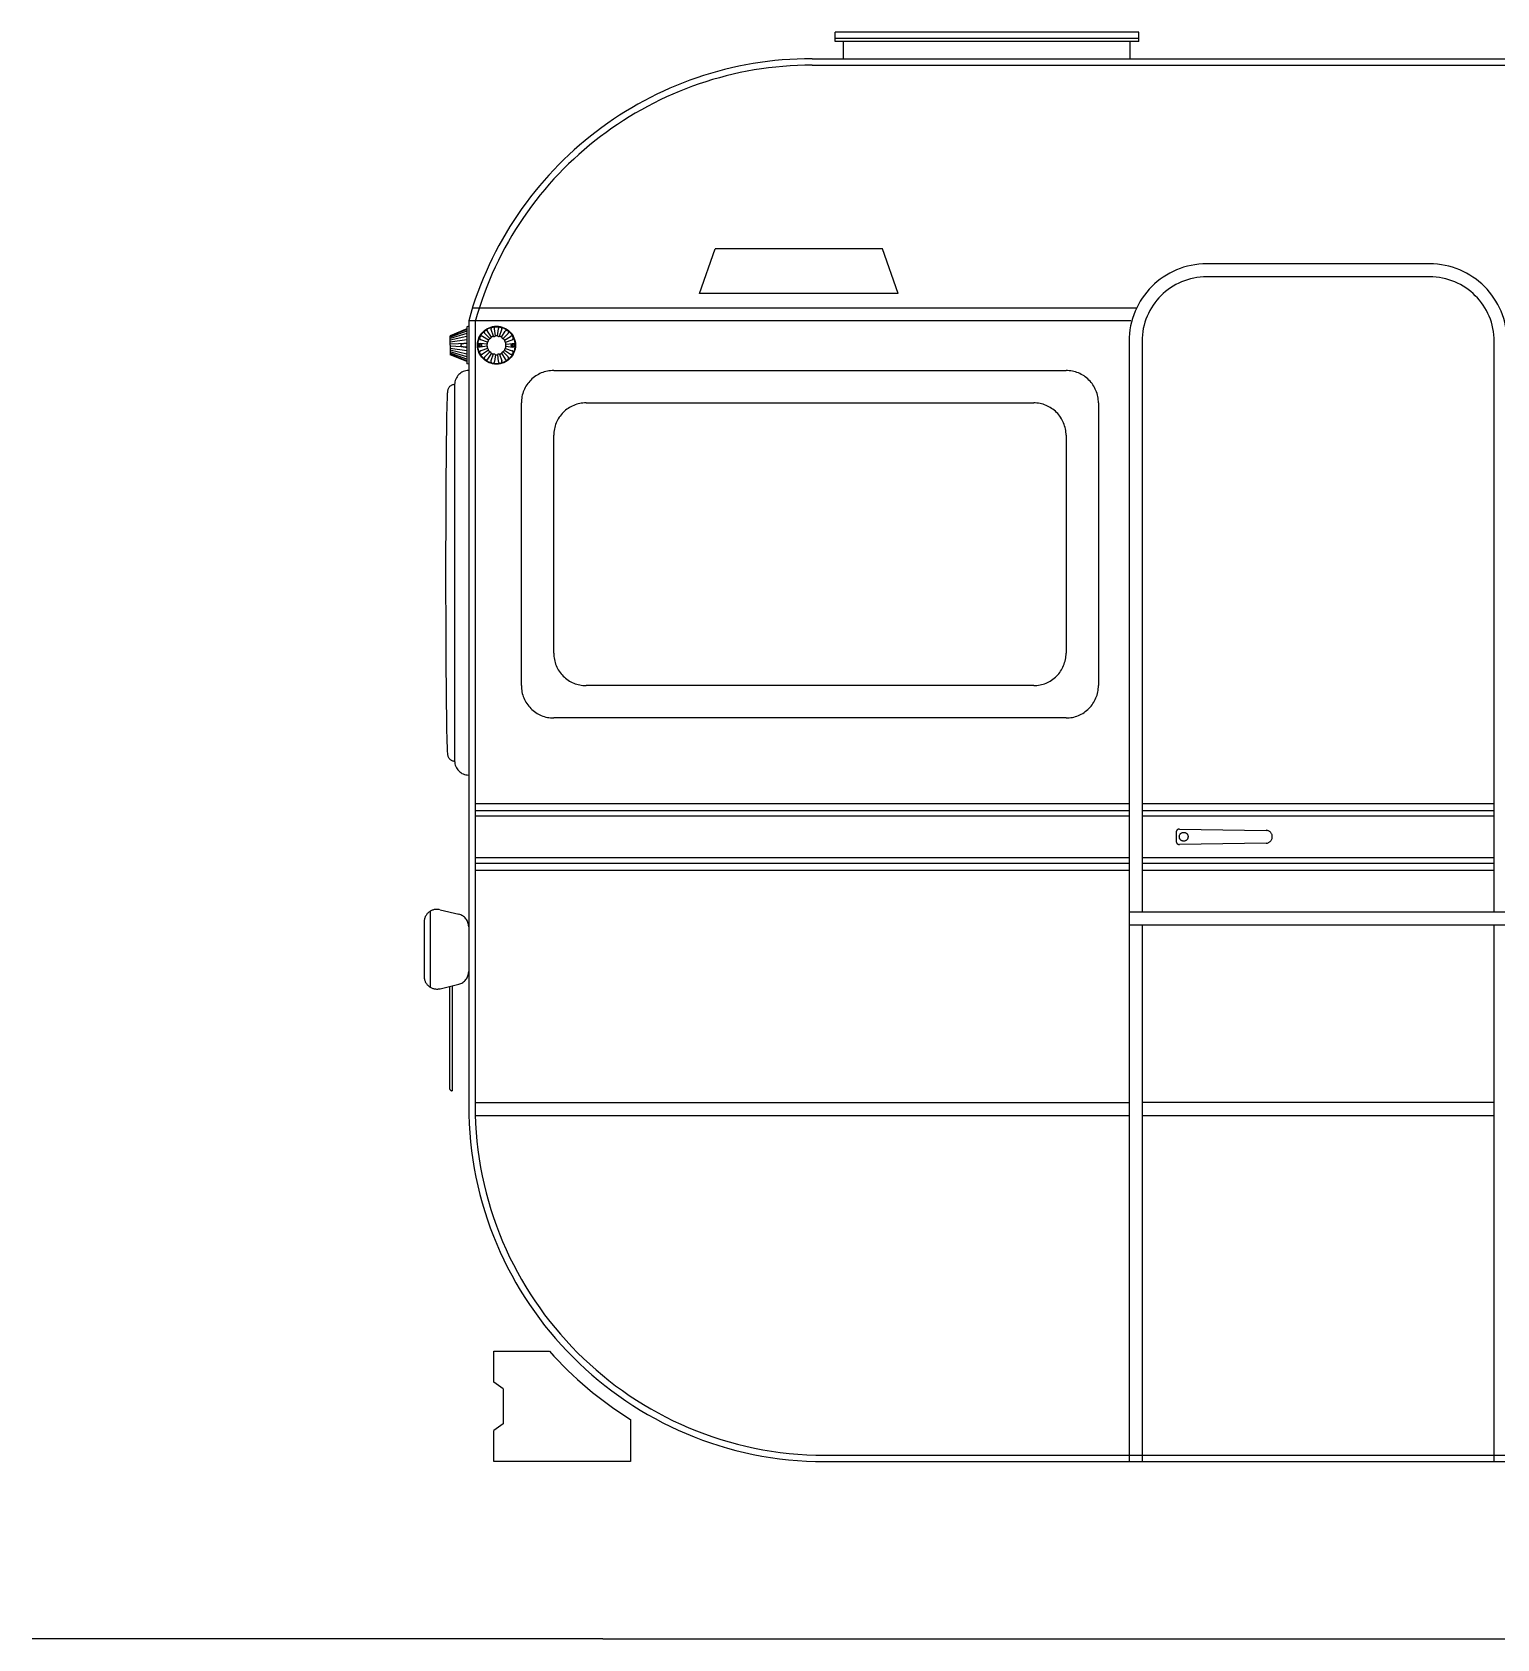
# Model space of a CAD drawing. Header units: millimetres. Extents: x 2167 to 3245, y -1353 to -1105.
# Drawn here: x 2166.9 to 2393.1, y -1353.4 to -1105.3 of the extents above; entities that cross this region are included whole.
import ezdxf

# ---------------------------------------------------------------- set-up
doc = ezdxf.new("R2010")
doc.units = ezdxf.units.MM
doc.linetypes.add('Amconstr', pattern=[9999, 9999, 0])
doc.layers.get('0').update_dxf_attribs({"linetype": 'Amconstr'})

msp = doc.modelspace()

# ---------------------------------------------------------------- linework, layer by layer
at = {"linetype": 'Continuous'}
for p, q in [((2337.81, -1105.28), (2290.91, -1105.28)), ((2290.91, -1106.7), (2290.91, -1105.28)), ((2337.81, -1106.26), (2290.91, -1106.26)), ((2337.81, -1106.7), (2337.81, -1105.28)), ((2337.81, -1106.7), (2290.91, -1106.7)), ((2292.22, -1109.38), (2292.22, -1106.7)), ((2336.49, -1109.38), (2336.49, -1106.7))]:
    msp.add_line(p, q, dxfattribs=at)
at = {"color": 2}
for p, q in [((2287.36, -1109.38), (2638.9, -1109.38)), ((2287.36, -1110.38), (2638.9, -1110.38)), ((2269.97, -1145.62), (2272.39, -1138.72)), ((2298.23, -1138.72), (2272.39, -1138.72)), ((2300.65, -1145.62), (2298.23, -1138.72)), ((2382.7, -1141.05), (2348.3, -1141.05)), ((2382.7, -1143.05), (2348.3, -1143.05)), ((2300.65, -1145.62), (2269.97, -1145.62)), ((2234.32, -1149.83), (2234.32, -1271.01)), ((2235.32, -1149.96), (2235.32, -1271.01)), ((2336.3, -1153.05), (2336.3, -1326.01)), ((2338.3, -1153.05), (2338.3, -1241.12)), ((2392.7, -1241.12), (2392.7, -1153.05)), ((2232.15, -1159.7), (2232.15, -1217.82)), ((2338.3, -1243.12), (2338.3, -1326.01)), ((2392.7, -1326.01), (2392.7, -1243.12)), ((2238.21, -1308.95), (2246.78, -1308.95)), ((2238.21, -1313.74), (2238.21, -1308.95)), ((2239.64, -1314.79), (2238.21, -1313.74)), ((2239.64, -1314.79), (2239.64, -1320.17)), ((2259.33, -1319.48), (2259.33, -1326.01)), ((2239.64, -1320.17), (2238.21, -1321.22)), ((2238.21, -1326.01), (2238.21, -1321.22)), ((2259.33, -1326.01), (2238.21, -1326.01)), ((2289.32, -1325.01), (2397.69, -1325.01)), ((2289.32, -1326.01), (2397.69, -1326.01)), ((2255.01, -1353.38), (2166.9, -1353.38)), ((2255.01, -1353.38), (3245.42, -1353.38))]:
    msp.add_line(p, q, dxfattribs=at)
for p, q in [((2234.91, -1147.83), (2337.49, -1147.83)), ((2234.02, -1151.08), (2231.45, -1152.15)), ((2234.32, -1150.69), (2234.02, -1150.76)), ((2234.02, -1150.76), (2234.02, -1156.48)), ((2234.32, -1149.83), (2336.6, -1149.83)), ((2238.44, -1152.16), (2238.32, -1151.08)), ((2238.78, -1152.16), (2238.9, -1151.08)), ((2234.02, -1151.21), (2231.45, -1152.23)), ((2234.02, -1151.46), (2231.45, -1152.38)), ((2234.02, -1151.81), (2231.45, -1152.58)), ((2231.45, -1153.62), (2231.45, -1152.15)), ((2234.02, -1152.26), (2231.45, -1152.84)), ((2234.02, -1152.77), (2231.45, -1153.13)), ((2234.02, -1153.34), (2231.45, -1153.46)), ((2231.45, -1153.62), (2231.45, -1155.09)), ((2236.01, -1153.86), (2236.01, -1153.38)), ((2236.06, -1153.86), (2236.06, -1153.38)), ((2237.15, -1153.46), (2236.07, -1153.34)), ((2237.22, -1153.13), (2236.2, -1152.77)), ((2237.36, -1152.84), (2236.44, -1152.26)), ((2237.57, -1152.58), (2236.8, -1151.81)), ((2237.83, -1152.38), (2237.25, -1151.46)), ((2238.13, -1152.23), (2237.77, -1151.21)), ((2239.09, -1152.24), (2239.45, -1151.21)), ((2239.39, -1152.38), (2239.97, -1151.46)), ((2239.65, -1152.58), (2240.42, -1151.81)), ((2239.85, -1152.84), (2240.78, -1152.27)), ((2239.99, -1153.14), (2241.02, -1152.78)), ((2240.07, -1153.46), (2241.15, -1153.34)), ((2241.16, -1153.87), (2241.16, -1153.38)), ((2241.21, -1153.87), (2241.21, -1153.38)), ((2234.02, -1153.91), (2231.45, -1153.78)), ((2234.02, -1154.47), (2231.45, -1154.11)), ((2234.02, -1154.98), (2231.45, -1154.4)), ((2234.02, -1155.44), (2231.45, -1154.66)), ((2234.02, -1155.79), (2231.45, -1154.87)), ((2234.02, -1156.04), (2231.45, -1155.01)), ((2234.02, -1156.16), (2231.45, -1155.09)), ((2237.15, -1153.78), (2236.07, -1153.9)), ((2237.22, -1154.11), (2236.19, -1154.47)), ((2237.36, -1154.4), (2236.44, -1154.98)), ((2237.57, -1154.66), (2236.8, -1155.43)), ((2237.82, -1154.86), (2237.24, -1155.78)), ((2238.12, -1155.01), (2237.76, -1156.04)), ((2238.44, -1155.08), (2238.32, -1156.16)), ((2238.77, -1155.08), (2238.89, -1156.16)), ((2239.09, -1155.01), (2239.45, -1156.04)), ((2239.39, -1154.87), (2239.97, -1155.79)), ((2239.64, -1154.66), (2240.41, -1155.44)), ((2239.85, -1154.4), (2240.77, -1154.98)), ((2239.99, -1154.11), (2241.02, -1154.47)), ((2240.07, -1153.79), (2241.15, -1153.91)), ((2234.32, -1156.55), (2234.02, -1156.48)), ((2235.32, -1224.37), (2336.3, -1224.37)), ((2235.32, -1225.45), (2336.3, -1225.45)), ((2338.3, -1224.37), (2392.7, -1224.37)), ((2338.3, -1225.45), (2392.7, -1225.45)), ((2235.32, -1226.3), (2336.3, -1226.3)), ((2338.3, -1226.3), (2392.7, -1226.3)), ((2343.58, -1228.83), (2343.58, -1230.22)), ((2344.09, -1228.33), (2357.48, -1228.53)), ((2357.48, -1230.52), (2344.09, -1230.72)), ((2235.32, -1232.74), (2336.3, -1232.74)), ((2338.3, -1232.74), (2392.7, -1232.74)), ((2235.32, -1233.6), (2336.3, -1233.6)), ((2235.32, -1234.68), (2336.3, -1234.68)), ((2338.3, -1233.6), (2392.7, -1233.6)), ((2338.3, -1234.68), (2392.7, -1234.68)), ((2227.42, -1242.73), (2227.42, -1251.04)), ((2228.36, -1241.04), (2228.36, -1252.73)), ((2229.89, -1240.78), (2232.79, -1241.48)), ((2336.3, -1241.12), (2394.7, -1241.12)), ((2336.3, -1243.12), (2394.7, -1243.12)), ((2229.89, -1252.98), (2232.79, -1252.29)), ((2231.34, -1252.64), (2231.34, -1268.31)), ((2231.77, -1252.53), (2231.77, -1268.74)), ((2234.32, -1272.58), (2234.34, -1272.58)), ((2235.32, -1270.58), (2336.3, -1270.58)), ((2235.34, -1272.58), (2336.3, -1272.58)), ((2392.7, -1270.58), (2338.3, -1270.58)), ((2338.3, -1272.58), (2392.7, -1272.58))]:
    msp.add_line(p, q)
for points in [[(2247.45, -1157.53), (2326.57, -1157.53, -0.414214), (2331.57, -1162.53), (2331.57, -1206.18, -0.414214), (2326.57, -1211.18), (2247.45, -1211.18, -0.414214), (2242.45, -1206.18), (2242.45, -1162.53, -0.414214)], [(2252.45, -1162.53), (2321.57, -1162.53, -0.414214), (2326.57, -1167.53), (2326.57, -1201.18, -0.414214), (2321.57, -1206.18), (2252.45, -1206.18, -0.414214), (2247.45, -1201.18), (2247.45, -1167.53, -0.414214)]]:
    msp.add_lwpolyline(points, format="xyb", close=True, dxfattribs=at)
for centre, radius in [((2238.61, -1153.62), 2.93), ((2238.61, -1153.62), 2.86), ((2236.03, -1153.62), 0.285), ((2236.03, -1153.62), 0.244), ((2241.18, -1153.63), 0.285), ((2241.18, -1153.63), 0.244), ((2344.74, -1229.52), 0.677)]:
    msp.add_circle(centre, radius)
for centre, radius, start, end in [((2287.36, -1164.38), 55, 90, 164.6616), ((2287.36, -1164.38), 54, 90, 164.5194), ((2348.3, -1153.05), 12, 90, 180), ((2382.7, -1153.05), 12, 0, 90), ((2348.3, -1153.05), 10, 90, 180), ((2382.7, -1153.05), 10, 0, 90), ((2234.32, -1159.7), 2.17, 90, 180), ((2232.15, -1160.79), 1.09, 90, 180), ((2232.15, -1216.74), 1.09, 180, 270), ((2234.32, -1217.82), 2.17, 180, 270), ((2289.32, -1271.01), 55, 180, 270), ((2289.32, -1271.01), 54, 180, 270), ((2289.32, -1271.01), 57, 221.7242, 238.2507)]:
    msp.add_arc(centre, radius, start, end, dxfattribs=at)
for centre, radius, start, end in [((2238.04, -1151.11), 0.285, 6.4278, 199.149), ((2239.18, -1151.11), 0.285, 340.7135, 173.4347), ((2236.29, -1152.5), 0.285, 57.8564, 250.5776), ((2237.01, -1151.61), 0.285, 32.1421, 224.8633), ((2238.61, -1153.62), 1.47, 160.5776, 173.5706), ((2238.61, -1153.62), 1.47, 134.8633, 147.8564), ((2238.61, -1153.62), 1.47, 109.149, 122.1421), ((2238.61, -1153.62), 1.47, 83.4347, 96.4278), ((2238.61, -1153.62), 1.47, 57.7204, 70.7135), ((2238.61, -1153.62), 1.47, 32.0061, 44.9992), ((2240.21, -1151.61), 0.285, 314.9992, 147.7204), ((2238.61, -1153.62), 1.47, 6.2919, 19.2849), ((2240.93, -1152.51), 0.285, 289.2849, 122.0061), ((2236.29, -1154.74), 0.285, 109.2849, 302.0061), ((2237, -1155.63), 0.285, 134.9992, 327.7204), ((2238.61, -1153.62), 1.47, 186.2919, 199.2849), ((2238.61, -1153.62), 1.47, 212.0061, 224.9992), ((2238.03, -1156.13), 0.285, 160.7135, 353.4347), ((2238.61, -1153.62), 1.47, 237.7204, 250.7135), ((2238.61, -1153.62), 1.47, 263.4347, 276.4278), ((2239.18, -1156.13), 0.285, 186.4278, 19.149), ((2238.61, -1153.62), 1.47, 289.149, 302.1421), ((2238.61, -1153.62), 1.47, 314.8633, 327.8564), ((2240.21, -1155.64), 0.285, 212.1421, 44.8633), ((2238.61, -1153.62), 1.47, 340.5776, 353.5706), ((2240.93, -1154.74), 0.285, 237.8564, 70.5776), ((2344.08, -1228.83), 0.5, 89.1474, 180), ((2344.08, -1230.22), 0.5, 180, 270.8526), ((2357.42, -1229.52), 1, 273.5708, 86.4292), ((2229.42, -1242.73), 2, 76.5095, 180), ((2232.32, -1243.42), 2, 0, 76.5095), ((2232.32, -1250.34), 2, 283.4905, 0), ((2229.42, -1251.04), 2, 180, 283.4905), ((2231.77, -1268.31), 0.433, 180, 270)]:
    msp.add_arc(centre, radius, start, end)
for centre, major_axis, ratio, start_param, end_param in [((2234.02, -1153.62), (-0.93, 0), 0.306686, 4.712389, 7.853982), ((2236.75, -1153.62), (0.447, 0.001), 0.761198, -0.501649, 0.495735), ((2236.94, -1152.82), (-0.403, 0.193), 0.761198, 2.639944, 3.637327), ((2237.45, -1152.17), (-0.28, 0.349), 0.761198, 2.639944, 3.637327), ((2238.2, -1151.82), (-0.101, 0.436), 0.761198, 2.639944, 3.637327), ((2239.02, -1151.82), (0.098, 0.436), 0.761198, 2.639944, 3.637327), ((2239.76, -1152.17), (0.278, 0.35), 0.761198, 2.639944, 3.637327), ((2240.28, -1152.82), (0.402, 0.195), 0.761198, 2.639944, 3.637327), ((2240.46, -1153.62), (0.447, 0.001), 0.761198, 2.639944, 3.637327), ((2236.94, -1154.43), (0.402, 0.195), 0.761198, -0.501649, 0.495735), ((2237.45, -1155.07), (0.278, 0.35), 0.761198, -0.501649, 0.495735), ((2238.19, -1155.43), (0.098, 0.436), 0.761198, -0.501649, 0.495735), ((2239.02, -1155.43), (-0.101, 0.436), 0.761198, -0.501649, 0.495735), ((2239.76, -1155.07), (-0.28, 0.349), 0.761198, -0.501649, 0.495735), ((2240.28, -1154.43), (-0.403, 0.193), 0.761198, -0.501649, 0.495735)]:
    msp.add_ellipse(centre, major_axis=major_axis, ratio=ratio, start_param=start_param, end_param=end_param)
msp.add_ellipse((2231.06, -1188.76), major_axis=(0, -27.98), ratio=0.010722, start_param=3.141593, end_param=6.283185, dxfattribs=at)

doc.saveas('drawing.dxf')
